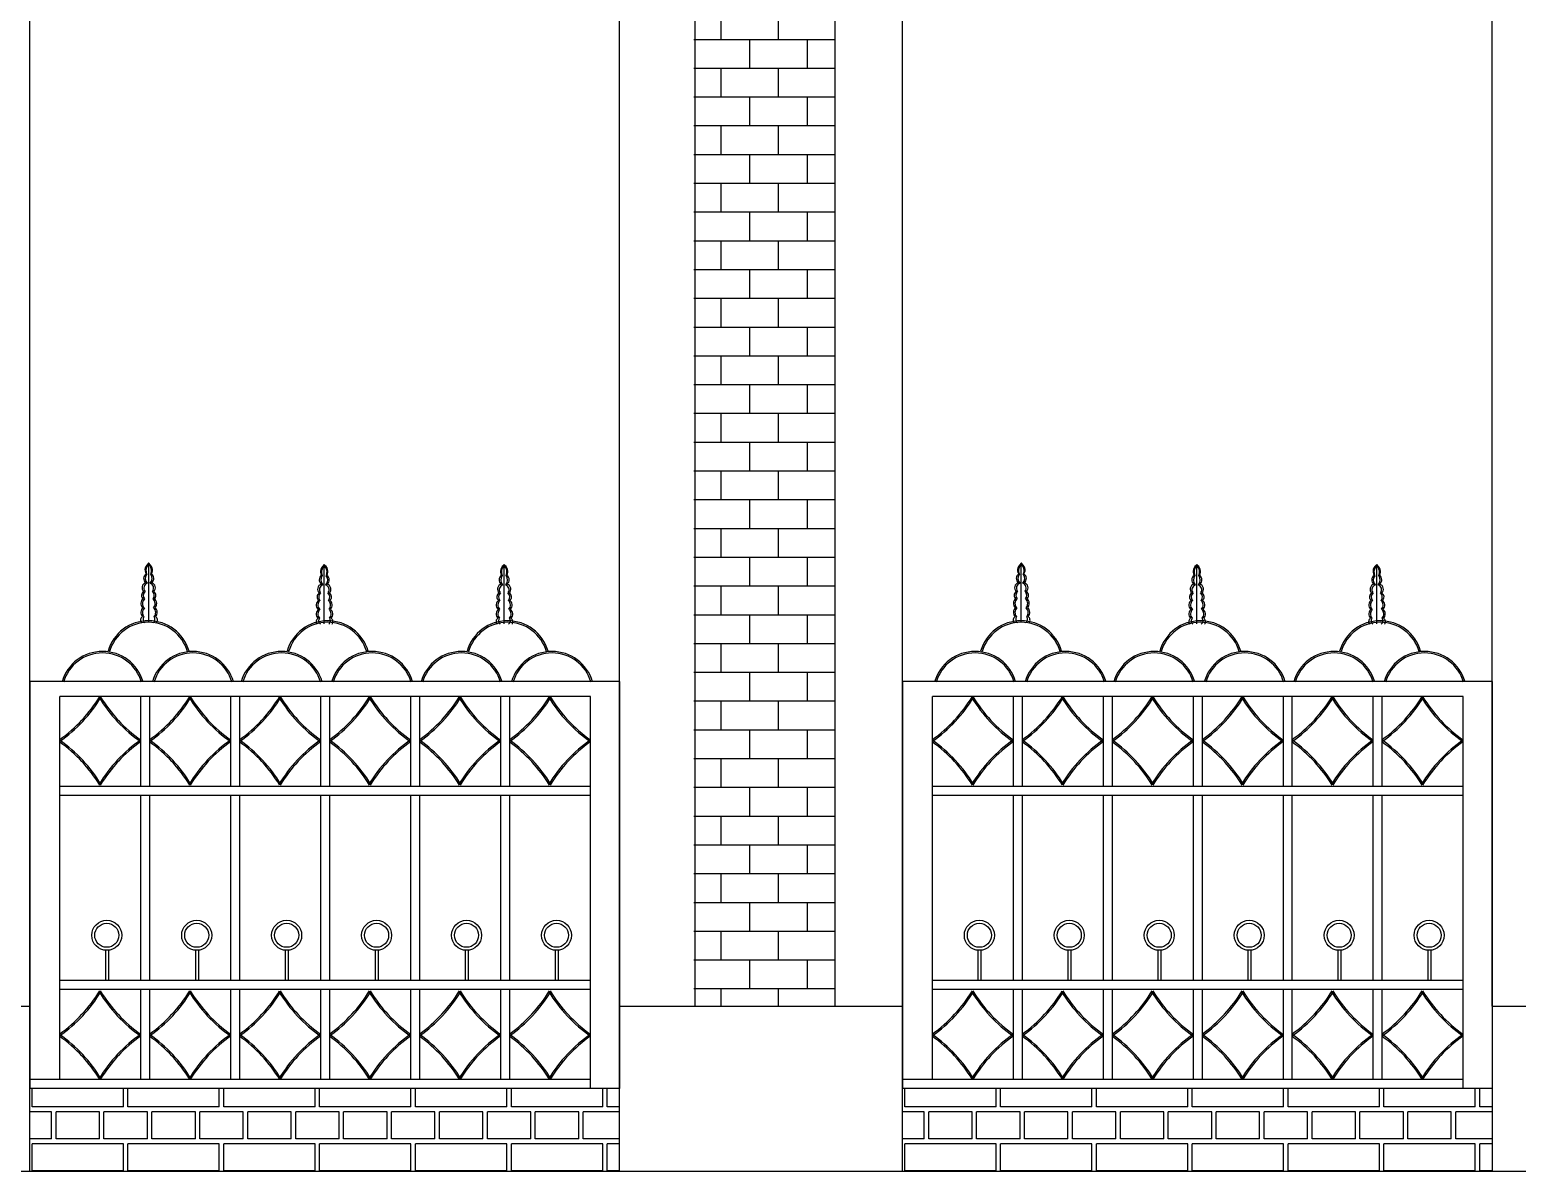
# Model space of a CAD drawing. Extents: x 3796 to 53512, y 4092 to 20812.
# Drawn here: x 33180 to 39487, y 9162 to 14000 of the extents above; entities that cross this region are included whole.
import ezdxf

# ---------------------------------------------------------------- set-up
doc = ezdxf.new("R2010")
doc.units = 0
doc.layers.get('0').update_dxf_attribs({"linetype": 'CONTINUOUS'})
doc.layers.add('LAYER1', color=3, linetype='CONTINUOUS')
doc.layers.add('LAYER2', color=4, linetype='CONTINUOUS')

msp = doc.modelspace()

# ---------------------------------------------------------------- hatches: boundary and pattern name
h = msp.add_hatch()
h.set_pattern_fill('AR-B816', color=256, scale=0.6, style=0)
h.set_pattern_definition([(180, (31966.3, 5912.28), (0, 121.92), []), (90, (31966.3, 5912.28), (121.92, 121.92), [121.92, -121.92])])
h.paths.add_polyline_path([(35995.6, 16946), (36595.6, 16946), (36595.6, 9861.9), (35995.6, 9861.9)])
h.paths.add_polyline_path([(36095.6, 15574.8), (36095.6, 14100.2), (36495.6, 14100.2), (36495.6, 15574.8)], flags=16)
h.paths.add_polyline_path([(36145.6, 15324.8), (36145.6, 14350.2), (36445.6, 14350.2), (36445.6, 15324.8)], flags=0)
h.paths.add_polyline_path([(36145.6, 15144.8), (36145.6, 15324.8), (36445.6, 15324.8), (36445.6, 15144.8)], flags=0)
h.paths.add_polyline_path([(36445.6, 14530.2), (36145.6, 14530.2), (36145.6, 15144.8), (36445.6, 15144.8)], flags=0)
h.paths.add_polyline_path([(36145.6, 14350.2), (36145.6, 14530.2), (36445.6, 14530.2), (36445.6, 14350.2)], flags=0)
h = msp.add_hatch()
h.set_pattern_fill('AR-BRELM', color=9, scale=2, style=0)
h.set_pattern_definition([(180, (31951.72, 5912.28), (0, 270.968), [387.35, -19.05]), (180, (31951.72, 6026.58), (0, 270.968), [387.35, -19.05]), (180, (31850.12, 6047.76), (0, 270.968), [184.15, -19.05]), (180, (31850.12, 6162.06), (0, 270.968), [184.15, -19.05]), (90, (31951.72, 5912.28), (406.4, 2e-14), [114.3, -156.667]), (90, (31970.77, 5912.28), (406.4, 2e-14), [114.3, -156.667]), (90, (31850.12, 6047.76), (203.2, 1e-14), [114.3, -156.667]), (90, (31869.17, 6047.76), (203.2, 1e-14), [114.3, -156.667])])
h.paths.add_polyline_path([(35681, 9511.9), (35681, 9161.9), (33182, 9161.9), (33182, 9511.9)])
h = msp.add_hatch()
h.set_pattern_fill('AR-BRELM', color=9, scale=2, style=0)
h.set_pattern_definition([(180, (35651.72, 5912.28), (0, 270.968), [387.35, -19.05]), (180, (35651.72, 6026.58), (0, 270.968), [387.35, -19.05]), (180, (35550.12, 6047.76), (0, 270.968), [184.15, -19.05]), (180, (35550.12, 6162.06), (0, 270.968), [184.15, -19.05]), (90, (35651.72, 5912.28), (406.4, 2e-14), [114.3, -156.667]), (90, (35670.77, 5912.28), (406.4, 2e-14), [114.3, -156.667]), (90, (35550.12, 6047.76), (203.2, 1e-14), [114.3, -156.667]), (90, (35569.17, 6047.76), (203.2, 1e-14), [114.3, -156.667])])
h.paths.add_polyline_path([(39381, 9511.9), (39381, 9161.9), (36882, 9161.9), (36882, 9511.9)])

# ---------------------------------------------------------------- linework, layer by layer
at = {"color": 3}
for p, q in [((33181, 11237.4), (33181, 9511.9)), ((35681, 11237.4), (33181, 11237.4)), ((35681, 11237.4), (35681, 9511.9)), ((36881, 11237.4), (36881, 9511.9)), ((39381, 11237.4), (36881, 11237.4)), ((39381, 11237.4), (39381, 9511.9)), ((33308, 9550), (33308, 11173.8)), ((35558.4, 11173.8), (33308, 11173.8)), ((33651.3, 10792.4), (33651.3, 11173.8)), ((33689.4, 10792.4), (33689.4, 11173.8)), ((34032.7, 10792.4), (34032.7, 11173.8)), ((34070.9, 10792.4), (34070.9, 11173.8)), ((34414.2, 10792.4), (34414.2, 11173.8)), ((34452.3, 10792.4), (34452.3, 11173.8)), ((34795.6, 10792.4), (34795.6, 11173.8)), ((34833.7, 10792.4), (34833.7, 11173.8)), ((35177, 10792.4), (35177, 11173.8)), ((35215.2, 10792.4), (35215.2, 11173.8)), ((35558.4, 9511.9), (35558.4, 11173.8)), ((37008, 9550), (37008, 11173.8)), ((39258.4, 11173.8), (37008, 11173.8)), ((37351.3, 10792.4), (37351.3, 11173.8)), ((37389.4, 10792.4), (37389.4, 11173.8)), ((37732.7, 10792.4), (37732.7, 11173.8)), ((37770.9, 10792.4), (37770.9, 11173.8)), ((38114.2, 10792.4), (38114.2, 11173.8)), ((38152.3, 10792.4), (38152.3, 11173.8)), ((38495.6, 10792.4), (38495.6, 11173.8)), ((38533.7, 10792.4), (38533.7, 11173.8)), ((38877, 10792.4), (38877, 11173.8)), ((38915.2, 10792.4), (38915.2, 11173.8)), ((39258.4, 9511.9), (39258.4, 11173.8)), ((35558.4, 10792.4), (33308, 10792.4)), ((39258.4, 10792.4), (37008, 10792.4)), ((35558.4, 10754.3), (33308, 10754.3)), ((33651.3, 9969.6), (33651.3, 10754.3)), ((33689.4, 9969.6), (33689.4, 10754.3)), ((34032.7, 9969.6), (34032.7, 10754.3)), ((34070.9, 9969.6), (34070.9, 10754.3)), ((34414.2, 9969.6), (34414.2, 10754.3)), ((34452.3, 9969.6), (34452.3, 10754.3)), ((34795.6, 9969.6), (34795.6, 10754.3)), ((34833.7, 9969.6), (34833.7, 10754.3)), ((35177, 9969.6), (35177, 10754.3)), ((35215.2, 9969.6), (35215.2, 10754.3)), ((39258.4, 10754.3), (37008, 10754.3)), ((37351.3, 9969.6), (37351.3, 10754.3)), ((37389.4, 9969.6), (37389.4, 10754.3)), ((37732.7, 9969.6), (37732.7, 10754.3)), ((37770.9, 9969.6), (37770.9, 10754.3)), ((38114.2, 9969.6), (38114.2, 10754.3)), ((38152.3, 9969.6), (38152.3, 10754.3)), ((38495.6, 9969.6), (38495.6, 10754.3)), ((38533.7, 9969.6), (38533.7, 10754.3)), ((38877, 9969.6), (38877, 10754.3)), ((38915.2, 9969.6), (38915.2, 10754.3)), ((35558.4, 9969.6), (33308, 9969.6)), ((39258.4, 9969.6), (37008, 9969.6)), ((35558.4, 9931.5), (33308, 9931.5)), ((33651.3, 9550), (33651.3, 9931.5)), ((33689.4, 9550), (33689.4, 9931.5)), ((34032.7, 9550), (34032.7, 9931.5)), ((34070.9, 9550), (34070.9, 9931.5)), ((34414.2, 9550), (34414.2, 9931.5)), ((34452.3, 9550), (34452.3, 9931.5)), ((34795.6, 9550), (34795.6, 9931.5)), ((34833.7, 9550), (34833.7, 9931.5)), ((35177, 9550), (35177, 9931.5)), ((35215.2, 9550), (35215.2, 9931.5)), ((39258.4, 9931.5), (37008, 9931.5)), ((37351.3, 9550), (37351.3, 9931.5)), ((37389.4, 9550), (37389.4, 9931.5)), ((37732.7, 9550), (37732.7, 9931.5)), ((37770.9, 9550), (37770.9, 9931.5)), ((38114.2, 9550), (38114.2, 9931.5)), ((38152.3, 9550), (38152.3, 9931.5)), ((38495.6, 9550), (38495.6, 9931.5)), ((38533.7, 9550), (38533.7, 9931.5)), ((38877, 9550), (38877, 9931.5)), ((38915.2, 9550), (38915.2, 9931.5)), ((35558.4, 9550), (33181, 9550)), ((39258.4, 9550), (36881, 9550))]:
    msp.add_line(p, q, dxfattribs=at)
at = {"color": 2}
for p, q in [((35681, 9511.9), (33181, 9511.9)), ((39381, 9511.9), (36881, 9511.9))]:
    msp.add_line(p, q, dxfattribs=at)
at = {"color": 6}
msp.add_line((4370.7, 9161.9), (53143.3, 9161.9), dxfattribs=at)
at = {"layer": 'LAYER1'}
for p, q in [((33181, 9861.9), (33181, 17696)), ((35681, 9861.9), (35681, 17696)), ((36881, 9861.9), (36881, 17696)), ((39381, 9861.9), (39381, 17696)), ((31981, 9861.9), (33181, 9861.9)), ((33181, 9161.9), (33181, 9861.9)), ((35681, 9861.9), (36881, 9861.9)), ((35681, 9161.9), (35681, 9861.9)), ((36881, 9161.9), (36881, 9861.9)), ((39382.4, 9161.9), (39382.4, 9861.9)), ((39382.4, 9861.9), (40581.9, 9861.9)), ((35681, 9161.9), (36881, 9161.9)), ((39382.4, 9161.9), (40581.9, 9161.9))]:
    msp.add_line(p, q, dxfattribs=at)
at = {"layer": 'LAYER1', "color": 4}
for p, q in [((36001.8, 9861.9), (36001.8, 17696)), ((36595.6, 9861.9), (36595.6, 17696))]:
    msp.add_line(p, q, dxfattribs=at)
at = {"layer": 'LAYER2', "color": 9, "linetype": 'BYBLOCK'}
for p, q in [((33684.5, 11488.4), (33684.5, 11734.9)), ((37384.5, 11488.4), (37384.5, 11734.9)), ((34428.7, 11482), (34428.7, 11728.5)), ((35191.5, 11482), (35191.5, 11728.5)), ((38128.7, 11482), (38128.7, 11728.5)), ((38891.5, 11482), (38891.5, 11728.5)), ((33500.8, 10098.3), (33500.8, 9970.2)), ((33513.6, 10098.3), (33513.6, 9970.2)), ((33882.3, 10098.3), (33882.3, 9970.2)), ((33895, 10098.3), (33895, 9970.2)), ((34263.7, 10098.3), (34263.7, 9970.2)), ((34276.4, 10098.3), (34276.4, 9970.2)), ((34645.1, 10098.3), (34645.1, 9970.2)), ((34657.8, 10098.3), (34657.8, 9970.2)), ((35026.6, 10098.3), (35026.6, 9970.2)), ((35039.3, 10098.3), (35039.3, 9970.2)), ((35408, 10098.3), (35408, 9970.2)), ((35420.7, 10098.3), (35420.7, 9970.2)), ((37200.8, 10098.3), (37200.8, 9970.2)), ((37213.6, 10098.3), (37213.6, 9970.2)), ((37582.3, 10098.3), (37582.3, 9970.2)), ((37595, 10098.3), (37595, 9970.2)), ((37963.7, 10098.3), (37963.7, 9970.2)), ((37976.4, 10098.3), (37976.4, 9970.2)), ((38345.1, 10098.3), (38345.1, 9970.2)), ((38357.8, 10098.3), (38357.8, 9970.2)), ((38726.6, 10098.3), (38726.6, 9970.2)), ((38739.3, 10098.3), (38739.3, 9970.2)), ((39108, 10098.3), (39108, 9970.2)), ((39120.7, 10098.3), (39120.7, 9970.2))]:
    msp.add_line(p, q, dxfattribs=at)
for centre, radius in [((33506.6, 10161.8), 63.6), ((33888, 10161.8), 63.6), ((34269.5, 10161.8), 63.6), ((34650.9, 10161.8), 63.6), ((35032.3, 10161.8), 63.6), ((35413.7, 10161.8), 63.6), ((37206.6, 10161.8), 63.6), ((37588, 10161.8), 63.6), ((37969.5, 10161.8), 63.6), ((38350.9, 10161.8), 63.6), ((38732.3, 10161.8), 63.6), ((39113.7, 10161.8), 63.6), ((33506.6, 10161.8), 50.9), ((33888, 10161.8), 50.9), ((34269.5, 10161.8), 50.9), ((34650.9, 10161.8), 50.9), ((35032.3, 10161.8), 50.9), ((35413.7, 10161.8), 50.9), ((37206.6, 10161.8), 50.9), ((37588, 10161.8), 50.9), ((37969.5, 10161.8), 50.9), ((38350.9, 10161.8), 50.9), ((38732.3, 10161.8), 50.9), ((39113.7, 10161.8), 50.9)]:
    msp.add_circle(centre, radius, dxfattribs=at)
for centre, radius, start, end in [((33700, 11710), 31.3, 114.33289, 211.73114), ((33708.4, 11708), 35.5, 131.49641, 205.2128), ((33669.2, 11710), 31.3, 328.26886, 65.66711), ((33660.9, 11708), 35.5, 334.7872, 48.50359), ((34444.3, 11703.7), 31.3, 114.33289, 211.73114), ((34413.4, 11703.7), 31.3, 328.26886, 65.66711), ((35207.1, 11703.7), 31.3, 114.33289, 211.73114), ((35176.3, 11703.7), 31.3, 328.26886, 65.66711), ((37400, 11710), 31.3, 114.33289, 211.73114), ((37408.4, 11708), 35.5, 131.49641, 205.2128), ((37369.2, 11710), 31.3, 328.26886, 65.66711), ((37360.9, 11708), 35.5, 334.7872, 48.50359), ((38144.3, 11703.7), 31.3, 114.33289, 211.73114), ((38113.4, 11703.7), 31.3, 328.26886, 65.66711), ((38907.1, 11703.7), 31.3, 114.33289, 211.73114), ((38876.3, 11703.7), 31.3, 328.26886, 65.66711), ((33685.5, 11674.7), 22.4, 122.65516, 233.97324), ((33700.2, 11674), 30.1, 142.70706, 222.75119), ((33669.1, 11674), 30.1, 317.24881, 37.29294), ((33683.7, 11674.7), 22.4, 306.02676, 57.34484), ((34429.7, 11668.3), 22.4, 122.65516, 233.97324), ((34444.4, 11667.7), 30.1, 142.70706, 222.75119), ((34452.6, 11701.6), 35.5, 131.49641, 205.2128), ((34405.1, 11701.6), 35.5, 334.7872, 48.50359), ((34413.3, 11667.7), 30.1, 317.24881, 37.29294), ((34428, 11668.3), 22.4, 306.02676, 57.34484), ((35192.6, 11668.3), 22.4, 122.65516, 233.97324), ((35207.2, 11667.7), 30.1, 142.70706, 222.75119), ((35215.4, 11701.6), 35.5, 131.49641, 205.2128), ((35168, 11701.6), 35.5, 334.7872, 48.50359), ((35176.1, 11667.7), 30.1, 317.24881, 37.29294), ((35190.8, 11668.3), 22.4, 306.02676, 57.34484), ((37385.5, 11674.7), 22.4, 122.65516, 233.97324), ((37400.2, 11674), 30.1, 142.70706, 222.75119), ((37369.1, 11674), 30.1, 317.24881, 37.29294), ((37383.7, 11674.7), 22.4, 306.02676, 57.34484), ((38129.7, 11668.3), 22.4, 122.65516, 233.97324), ((38144.4, 11667.7), 30.1, 142.70706, 222.75119), ((38152.6, 11701.6), 35.5, 131.49641, 205.2128), ((38105.1, 11701.6), 35.5, 334.7872, 48.50359), ((38113.3, 11667.7), 30.1, 317.24881, 37.29294), ((38128, 11668.3), 22.4, 306.02676, 57.34484), ((38892.6, 11668.3), 22.4, 122.65516, 233.97324), ((38907.2, 11667.7), 30.1, 142.70706, 222.75119), ((38915.4, 11701.6), 35.5, 131.49641, 205.2128), ((38868, 11701.6), 35.5, 334.7872, 48.50359), ((38876.1, 11667.7), 30.1, 317.24881, 37.29294), ((38890.8, 11668.3), 22.4, 306.02676, 57.34484), ((33671.8, 11602.5), 17.9, 117.19569, 234.62766), ((33678.7, 11635), 22.5, 106.61569, 227.6078), ((33684.9, 11602.3), 23.7, 132.32729, 219.0316), ((33684.9, 11632.7), 21.2, 107.10027, 215.34684), ((33668, 11620.7), 0.376, 215.34684, 324.65316), ((33684.3, 11632.7), 21.2, 324.65316, 72.89973), ((33690.5, 11635), 22.5, 312.3922, 73.38431), ((33684.4, 11602.3), 23.7, 320.9684, 47.67271), ((33701.3, 11620.7), 0.376, 215.34684, 324.65316), ((33697.5, 11602.5), 17.9, 305.37234, 62.80431), ((34416, 11596.1), 17.9, 117.19569, 234.62766), ((34423, 11628.6), 22.5, 106.61569, 227.6078), ((34429.1, 11596), 23.7, 132.32729, 219.0316), ((34429.2, 11626.4), 21.2, 107.10027, 215.34684), ((34412.2, 11614.4), 0.376, 215.34684, 324.65316), ((34428.5, 11626.4), 21.2, 324.65316, 72.89973), ((34434.8, 11628.6), 22.5, 312.3922, 73.38431), ((34428.6, 11596), 23.7, 320.9684, 47.67271), ((34445.5, 11614.4), 0.376, 215.34684, 324.65316), ((34441.7, 11596.1), 17.9, 305.37234, 62.80431), ((35178.8, 11596.1), 17.9, 117.19569, 234.62766), ((35185.8, 11628.6), 22.5, 106.61569, 227.6078), ((35191.9, 11596), 23.7, 132.32729, 219.0316), ((35192, 11626.4), 21.2, 107.10027, 215.34684), ((35175, 11614.4), 0.376, 215.34684, 324.65316), ((35191.4, 11626.4), 21.2, 324.65316, 72.89973), ((35197.6, 11628.6), 22.5, 312.3922, 73.38431), ((35191.5, 11596), 23.7, 320.9684, 47.67271), ((35208.4, 11614.4), 0.376, 215.34684, 324.65316), ((35204.6, 11596.1), 17.9, 305.37234, 62.80431), ((37371.8, 11602.5), 17.9, 117.19569, 234.62766), ((37378.7, 11635), 22.5, 106.61569, 227.6078), ((37384.9, 11602.3), 23.7, 132.32729, 219.0316), ((37384.9, 11632.7), 21.2, 107.10027, 215.34684), ((37368, 11620.7), 0.376, 215.34684, 324.65316), ((37384.3, 11632.7), 21.2, 324.65316, 72.89973), ((37390.5, 11635), 22.5, 312.3922, 73.38431), ((37384.4, 11602.3), 23.7, 320.9684, 47.67271), ((37401.3, 11620.7), 0.376, 215.34684, 324.65316), ((37397.5, 11602.5), 17.9, 305.37234, 62.80431), ((38116, 11596.1), 17.9, 117.19569, 234.62766), ((38123, 11628.6), 22.5, 106.61569, 227.6078), ((38129.1, 11596), 23.7, 132.32729, 219.0316), ((38129.2, 11626.4), 21.2, 107.10027, 215.34684), ((38112.2, 11614.4), 0.376, 215.34684, 324.65316), ((38128.5, 11626.4), 21.2, 324.65316, 72.89973), ((38134.8, 11628.6), 22.5, 312.3922, 73.38431), ((38128.6, 11596), 23.7, 320.9684, 47.67271), ((38145.5, 11614.4), 0.376, 215.34684, 324.65316), ((38141.7, 11596.1), 17.9, 305.37234, 62.80431), ((38878.8, 11596.1), 17.9, 117.19569, 234.62766), ((38885.8, 11628.6), 22.5, 106.61569, 227.6078), ((38891.9, 11596), 23.7, 132.32729, 219.0316), ((38892, 11626.4), 21.2, 107.10027, 215.34684), ((38875, 11614.4), 0.376, 215.34684, 324.65316), ((38891.4, 11626.4), 21.2, 324.65316, 72.89973), ((38897.6, 11628.6), 22.5, 312.3922, 73.38431), ((38891.5, 11596), 23.7, 320.9684, 47.67271), ((38908.4, 11614.4), 0.376, 215.34684, 324.65316), ((38904.6, 11596.1), 17.9, 305.37234, 62.80431), ((33675.1, 11567.9), 24.3, 124.39892, 225.63082), ((33675.1, 11529.8), 24.3, 124.39892, 225.63082), ((33683.4, 11567.5), 25.7, 129.41559, 223.07336), ((33683.4, 11529.4), 25.7, 129.41559, 223.07336), ((33685.9, 11567.5), 25.7, 316.92664, 50.58441), ((33688.5, 11529.4), 25.7, 316.92664, 50.58441), ((33694.1, 11567.9), 24.3, 314.36918, 55.60108), ((33696.7, 11529.8), 24.3, 314.36918, 55.60108), ((34419.3, 11561.5), 24.3, 124.39892, 225.63082), ((34419.3, 11523.4), 24.3, 124.39892, 225.63082), ((34427.6, 11561.2), 25.7, 129.41559, 223.07336), ((34427.6, 11523.1), 25.7, 129.41559, 223.07336), ((34430.1, 11561.2), 25.7, 316.92664, 50.58441), ((34432.7, 11523.1), 25.7, 316.92664, 50.58441), ((34438.4, 11561.5), 24.3, 314.36918, 55.60108), ((34441, 11523.4), 24.3, 314.36918, 55.60108), ((35182.2, 11561.5), 24.3, 124.39892, 225.63082), ((35182.2, 11523.4), 24.3, 124.39892, 225.63082), ((35190.4, 11561.2), 25.7, 129.41559, 223.07336), ((35190.4, 11523.1), 25.7, 129.41559, 223.07336), ((35193, 11561.2), 25.7, 316.92664, 50.58441), ((35195.6, 11523.1), 25.7, 316.92664, 50.58441), ((35201.2, 11561.5), 24.3, 314.36918, 55.60108), ((35203.8, 11523.4), 24.3, 314.36918, 55.60108), ((37375.1, 11567.9), 24.3, 124.39892, 225.63082), ((37375.1, 11529.8), 24.3, 124.39892, 225.63082), ((37383.4, 11567.5), 25.7, 129.41559, 223.07336), ((37383.4, 11529.4), 25.7, 129.41559, 223.07336), ((37385.9, 11567.5), 25.7, 316.92664, 50.58441), ((37388.5, 11529.4), 25.7, 316.92664, 50.58441), ((37394.1, 11567.9), 24.3, 314.36918, 55.60108), ((37396.7, 11529.8), 24.3, 314.36918, 55.60108), ((38119.3, 11561.5), 24.3, 124.39892, 225.63082), ((38119.3, 11523.4), 24.3, 124.39892, 225.63082), ((38127.6, 11561.2), 25.7, 129.41559, 223.07336), ((38127.6, 11523.1), 25.7, 129.41559, 223.07336), ((38130.1, 11561.2), 25.7, 316.92664, 50.58441), ((38132.7, 11523.1), 25.7, 316.92664, 50.58441), ((38138.4, 11561.5), 24.3, 314.36918, 55.60108), ((38141, 11523.4), 24.3, 314.36918, 55.60108), ((38882.2, 11561.5), 24.3, 124.39892, 225.63082), ((38882.2, 11523.4), 24.3, 124.39892, 225.63082), ((38890.4, 11561.2), 25.7, 129.41559, 223.07336), ((38890.4, 11523.1), 25.7, 129.41559, 223.07336), ((38893, 11561.2), 25.7, 316.92664, 50.58441), ((38895.6, 11523.1), 25.7, 316.92664, 50.58441), ((38901.2, 11561.5), 24.3, 314.36918, 55.60108), ((38903.8, 11523.4), 24.3, 314.36918, 55.60108), ((33683.8, 11315.9), 178.9, 16.34318, 163.65682), ((33683.8, 11315.9), 172.5, 16.34318, 163.65682), ((33668.2, 11497.6), 18, 123.95561, 218.31885), ((33677.4, 11501.1), 16.6, 139.93267, 236.46448), ((33694.4, 11501.1), 16.6, 303.53552, 40.06733), ((33703.5, 11497.6), 18, 321.68115, 56.04439), ((34443.3, 11315.9), 178.9, 16.34318, 163.65682), ((34443.3, 11315.9), 172.5, 16.34318, 163.65682), ((34412.5, 11491.2), 18, 123.95561, 218.31885), ((34421.6, 11494.8), 16.6, 139.93267, 236.46448), ((34438.6, 11494.8), 16.6, 303.53552, 40.06733), ((34447.8, 11491.2), 18, 321.68115, 56.04439), ((35206.1, 11315.9), 178.9, 16.34318, 163.65682), ((35206.1, 11315.9), 172.5, 16.34318, 163.65682), ((35175.3, 11491.2), 18, 123.95561, 218.31885), ((35184.5, 11494.8), 16.6, 139.93267, 236.46448), ((35201.5, 11494.8), 16.6, 303.53552, 40.06733), ((35210.6, 11491.2), 18, 321.68115, 56.04439), ((37383.8, 11315.9), 178.9, 16.34318, 163.65682), ((37383.8, 11315.9), 172.5, 16.34318, 163.65682), ((37368.2, 11497.6), 18, 123.95561, 218.31885), ((37377.4, 11501.1), 16.6, 139.93267, 236.46448), ((37394.4, 11501.1), 16.6, 303.53552, 40.06733), ((37403.5, 11497.6), 18, 321.68115, 56.04439), ((38143.3, 11315.9), 178.9, 16.34318, 163.65682), ((38143.3, 11315.9), 172.5, 16.34318, 163.65682), ((38112.5, 11491.2), 18, 123.95561, 218.31885), ((38121.6, 11494.8), 16.6, 139.93267, 236.46448), ((38138.6, 11494.8), 16.6, 303.53552, 40.06733), ((38147.8, 11491.2), 18, 321.68115, 56.04439), ((38906.1, 11315.9), 178.9, 16.34318, 163.65682), ((38906.1, 11315.9), 172.5, 16.34318, 163.65682), ((38875.3, 11491.2), 18, 123.95561, 218.31885), ((38884.5, 11494.8), 16.6, 139.93267, 236.46448), ((38901.5, 11494.8), 16.6, 303.53552, 40.06733), ((38910.6, 11491.2), 18, 321.68115, 56.04439), ((33488.8, 11186), 178.9, 16.34318, 163.65682), ((33488.8, 11186), 172.5, 16.34318, 163.65682), ((33872.3, 11186), 178.9, 16.34318, 163.65682), ((33872.3, 11186), 172.5, 16.34318, 163.65682), ((34248.3, 11186), 178.9, 16.34318, 163.65682), ((34248.3, 11186), 172.5, 16.34318, 163.65682), ((34631.8, 11186), 178.9, 16.34318, 163.65682), ((34631.8, 11186), 172.5, 16.34318, 163.65682), ((35011.2, 11186), 178.9, 16.34318, 163.65682), ((35011.2, 11186), 172.5, 16.34318, 163.65682), ((35394.6, 11186), 178.9, 16.34318, 163.65682), ((35394.6, 11186), 172.5, 16.34318, 163.65682), ((37188.8, 11186), 178.9, 16.34318, 163.65682), ((37188.8, 11186), 172.5, 16.34318, 163.65682), ((37572.3, 11186), 178.9, 16.34318, 163.65682), ((37572.3, 11186), 172.5, 16.34318, 163.65682), ((37948.3, 11186), 178.9, 16.34318, 163.65682), ((37948.3, 11186), 172.5, 16.34318, 163.65682), ((38331.8, 11186), 178.9, 16.34318, 163.65682), ((38331.8, 11186), 172.5, 16.34318, 163.65682), ((38711.2, 11186), 178.9, 16.34318, 163.65682), ((38711.2, 11186), 172.5, 16.34318, 163.65682), ((39094.6, 11186), 178.9, 16.34318, 163.65682), ((39094.6, 11186), 172.5, 16.34318, 163.65682), ((32942, 11500.5), 626.8, 305.72674, 328.58237), ((32942, 11500.5), 633.1, 305.314, 328.58237), ((34014.1, 11500.5), 633.1, 211.41763, 235.03485), ((34014.1, 11500.5), 626.8, 211.41763, 234.62745), ((33323.5, 11500.5), 626.8, 305.72674, 328.58237), ((33323.5, 11500.5), 633.1, 305.314, 328.58237), ((34395.6, 11500.5), 633.1, 211.41763, 235.03485), ((34395.6, 11500.5), 626.8, 211.41763, 234.62745), ((33704.9, 11500.5), 626.8, 305.72674, 328.58237), ((33704.9, 11500.5), 633.1, 305.314, 328.58237), ((34777, 11500.5), 633.1, 211.41763, 235.03485), ((34777, 11500.5), 626.8, 211.41763, 234.62745), ((34086.3, 11500.5), 626.8, 305.72674, 328.58237), ((34086.3, 11500.5), 633.1, 305.314, 328.58237), ((35158.4, 11500.5), 633.1, 211.41763, 235.03485), ((35158.4, 11500.5), 626.8, 211.41763, 234.62745), ((34467.7, 11500.5), 626.8, 305.72674, 328.58237), ((34467.7, 11500.5), 633.1, 305.314, 328.58237), ((35539.8, 11500.5), 633.1, 211.41763, 235.03485), ((35539.8, 11500.5), 626.8, 211.41763, 234.62745), ((34849.2, 11500.5), 626.8, 305.72674, 328.58237), ((34849.2, 11500.5), 633.1, 305.314, 328.58237), ((35921.3, 11500.5), 633.1, 211.41763, 235.03485), ((35921.3, 11500.5), 626.8, 211.41763, 234.62745), ((36642, 11500.5), 626.8, 305.72674, 328.58237), ((36642, 11500.5), 633.1, 305.314, 328.58237), ((37714.1, 11500.5), 633.1, 211.41763, 235.03485), ((37714.1, 11500.5), 626.8, 211.41763, 234.62745), ((37023.5, 11500.5), 626.8, 305.72674, 328.58237), ((37023.5, 11500.5), 633.1, 305.314, 328.58237), ((38095.6, 11500.5), 633.1, 211.41763, 235.03485), ((38095.6, 11500.5), 626.8, 211.41763, 234.62745), ((37404.9, 11500.5), 626.8, 305.72674, 328.58237), ((37404.9, 11500.5), 633.1, 305.314, 328.58237), ((38477, 11500.5), 633.1, 211.41763, 235.03485), ((38477, 11500.5), 626.8, 211.41763, 234.62745), ((37786.3, 11500.5), 626.8, 305.72674, 328.58237), ((37786.3, 11500.5), 633.1, 305.314, 328.58237), ((38858.4, 11500.5), 633.1, 211.41763, 235.03485), ((38858.4, 11500.5), 626.8, 211.41763, 234.62745), ((38167.7, 11500.5), 626.8, 305.72674, 328.58237), ((38167.7, 11500.5), 633.1, 305.314, 328.58237), ((39239.8, 11500.5), 633.1, 211.41763, 235.03485), ((39239.8, 11500.5), 626.8, 211.41763, 234.62745), ((38549.2, 11500.5), 626.8, 305.72674, 328.58237), ((38549.2, 11500.5), 633.1, 305.314, 328.58237), ((39621.3, 11500.5), 633.1, 211.41763, 235.03485), ((39621.3, 11500.5), 626.8, 211.41763, 234.62745), ((32942, 10471.6), 633.1, 31.41763, 54.686), ((32942, 10471.6), 626.8, 31.41763, 54.27326), ((34014.1, 10471.6), 633.1, 124.96515, 148.58237), ((34014.1, 10471.6), 626.8, 125.37255, 148.58237), ((33323.5, 10471.6), 633.1, 31.41763, 54.686), ((33323.5, 10471.6), 626.8, 31.41763, 54.27326), ((34395.6, 10471.6), 633.1, 124.96515, 148.58237), ((34395.6, 10471.6), 626.8, 125.37255, 148.58237), ((33704.9, 10471.6), 633.1, 31.41763, 54.686), ((33704.9, 10471.6), 626.8, 31.41763, 54.27326), ((34777, 10471.6), 633.1, 124.96515, 148.58237), ((34777, 10471.6), 626.8, 125.37255, 148.58237), ((34086.3, 10471.6), 633.1, 31.41763, 54.686), ((34086.3, 10471.6), 626.8, 31.41763, 54.27326), ((35158.4, 10471.6), 633.1, 124.96515, 148.58237), ((35158.4, 10471.6), 626.8, 125.37255, 148.58237), ((34467.7, 10471.6), 633.1, 31.41763, 54.686), ((34467.7, 10471.6), 626.8, 31.41763, 54.27326), ((35539.8, 10471.6), 633.1, 124.96515, 148.58237), ((35539.8, 10471.6), 626.8, 125.37255, 148.58237), ((34849.2, 10471.6), 633.1, 31.41763, 54.686), ((34849.2, 10471.6), 626.8, 31.41763, 54.27326), ((35921.3, 10471.6), 633.1, 124.96515, 148.58237), ((35921.3, 10471.6), 626.8, 125.37255, 148.58237), ((36642, 10471.6), 633.1, 31.41763, 54.686), ((36642, 10471.6), 626.8, 31.41763, 54.27326), ((37714.1, 10471.6), 633.1, 124.96515, 148.58237), ((37714.1, 10471.6), 626.8, 125.37255, 148.58237), ((37023.5, 10471.6), 633.1, 31.41763, 54.686), ((37023.5, 10471.6), 626.8, 31.41763, 54.27326), ((38095.6, 10471.6), 633.1, 124.96515, 148.58237), ((38095.6, 10471.6), 626.8, 125.37255, 148.58237), ((37404.9, 10471.6), 633.1, 31.41763, 54.686), ((37404.9, 10471.6), 626.8, 31.41763, 54.27326), ((38477, 10471.6), 633.1, 124.96515, 148.58237), ((38477, 10471.6), 626.8, 125.37255, 148.58237), ((37786.3, 10471.6), 633.1, 31.41763, 54.686), ((37786.3, 10471.6), 626.8, 31.41763, 54.27326), ((38858.4, 10471.6), 633.1, 124.96515, 148.58237), ((38858.4, 10471.6), 626.8, 125.37255, 148.58237), ((38167.7, 10471.6), 633.1, 31.41763, 54.686), ((38167.7, 10471.6), 626.8, 31.41763, 54.27326), ((39239.8, 10471.6), 633.1, 124.96515, 148.58237), ((39239.8, 10471.6), 626.8, 125.37255, 148.58237), ((38549.2, 10471.6), 633.1, 31.41763, 54.686), ((38549.2, 10471.6), 626.8, 31.41763, 54.27326), ((39621.3, 10471.6), 633.1, 124.96515, 148.58237), ((39621.3, 10471.6), 626.8, 125.37255, 148.58237), ((32942, 10253.2), 626.8, 305.72674, 328.58237), ((32942, 10253.2), 633.1, 305.314, 328.58237), ((34014.1, 10253.2), 633.1, 211.41763, 235.03485), ((34014.1, 10253.2), 626.8, 211.41763, 234.62745), ((33323.5, 10253.2), 626.8, 305.72674, 328.58237), ((33323.5, 10253.2), 633.1, 305.314, 328.58237), ((34395.6, 10253.2), 633.1, 211.41763, 235.03485), ((34395.6, 10253.2), 626.8, 211.41763, 234.62745), ((33704.9, 10253.2), 626.8, 305.72674, 328.58237), ((33704.9, 10253.2), 633.1, 305.314, 328.58237), ((34777, 10253.2), 633.1, 211.41763, 235.03485), ((34777, 10253.2), 626.8, 211.41763, 234.62745), ((34086.3, 10253.2), 626.8, 305.72674, 328.58237), ((34086.3, 10253.2), 633.1, 305.314, 328.58237), ((35158.4, 10253.2), 633.1, 211.41763, 235.03485), ((35158.4, 10253.2), 626.8, 211.41763, 234.62745), ((34467.7, 10253.2), 626.8, 305.72674, 328.58237), ((34467.7, 10253.2), 633.1, 305.314, 328.58237), ((35539.8, 10253.2), 633.1, 211.41763, 235.03485), ((35539.8, 10253.2), 626.8, 211.41763, 234.62745), ((34849.2, 10253.2), 626.8, 305.72674, 328.58237), ((34849.2, 10253.2), 633.1, 305.314, 328.58237), ((35921.3, 10253.2), 633.1, 211.41763, 235.03485), ((35921.3, 10253.2), 626.8, 211.41763, 234.62745), ((36642, 10253.2), 626.8, 305.72674, 328.58237), ((36642, 10253.2), 633.1, 305.314, 328.58237), ((37714.1, 10253.2), 633.1, 211.41763, 235.03485), ((37714.1, 10253.2), 626.8, 211.41763, 234.62745), ((37023.5, 10253.2), 626.8, 305.72674, 328.58237), ((37023.5, 10253.2), 633.1, 305.314, 328.58237), ((38095.6, 10253.2), 633.1, 211.41763, 235.03485), ((38095.6, 10253.2), 626.8, 211.41763, 234.62745), ((37404.9, 10253.2), 626.8, 305.72674, 328.58237), ((37404.9, 10253.2), 633.1, 305.314, 328.58237), ((38477, 10253.2), 633.1, 211.41763, 235.03485), ((38477, 10253.2), 626.8, 211.41763, 234.62745), ((37786.3, 10253.2), 626.8, 305.72674, 328.58237), ((37786.3, 10253.2), 633.1, 305.314, 328.58237), ((38858.4, 10253.2), 633.1, 211.41763, 235.03485), ((38858.4, 10253.2), 626.8, 211.41763, 234.62745), ((38167.7, 10253.2), 626.8, 305.72674, 328.58237), ((38167.7, 10253.2), 633.1, 305.314, 328.58237), ((39239.8, 10253.2), 633.1, 211.41763, 235.03485), ((39239.8, 10253.2), 626.8, 211.41763, 234.62745), ((38549.2, 10253.2), 626.8, 305.72674, 328.58237), ((38549.2, 10253.2), 633.1, 305.314, 328.58237), ((39621.3, 10253.2), 633.1, 211.41763, 235.03485), ((39621.3, 10253.2), 626.8, 211.41763, 234.62745), ((32942, 9224.2), 633.1, 31.41763, 54.686), ((32942, 9224.2), 626.8, 31.41763, 54.27326), ((34014.1, 9224.2), 633.1, 124.96515, 148.58237), ((34014.1, 9224.2), 626.8, 125.37255, 148.58237), ((33323.5, 9224.2), 633.1, 31.41763, 54.686), ((33323.5, 9224.2), 626.8, 31.41763, 54.27326), ((34395.6, 9224.2), 633.1, 124.96515, 148.58237), ((34395.6, 9224.2), 626.8, 125.37255, 148.58237), ((33704.9, 9224.2), 633.1, 31.41763, 54.686), ((33704.9, 9224.2), 626.8, 31.41763, 54.27326), ((34777, 9224.2), 633.1, 124.96515, 148.58237), ((34777, 9224.2), 626.8, 125.37255, 148.58237), ((34086.3, 9224.2), 633.1, 31.41763, 54.686), ((34086.3, 9224.2), 626.8, 31.41763, 54.27326), ((35158.4, 9224.2), 633.1, 124.96515, 148.58237), ((35158.4, 9224.2), 626.8, 125.37255, 148.58237), ((34467.7, 9224.2), 633.1, 31.41763, 54.686), ((34467.7, 9224.2), 626.8, 31.41763, 54.27326), ((35539.8, 9224.2), 633.1, 124.96515, 148.58237), ((35539.8, 9224.2), 626.8, 125.37255, 148.58237), ((34849.2, 9224.2), 633.1, 31.41763, 54.686), ((34849.2, 9224.2), 626.8, 31.41763, 54.27326), ((35921.3, 9224.2), 633.1, 124.96515, 148.58237), ((35921.3, 9224.2), 626.8, 125.37255, 148.58237), ((36642, 9224.2), 633.1, 31.41763, 54.686), ((36642, 9224.2), 626.8, 31.41763, 54.27326), ((37714.1, 9224.2), 633.1, 124.96515, 148.58237), ((37714.1, 9224.2), 626.8, 125.37255, 148.58237), ((37023.5, 9224.2), 633.1, 31.41763, 54.686), ((37023.5, 9224.2), 626.8, 31.41763, 54.27326), ((38095.6, 9224.2), 633.1, 124.96515, 148.58237), ((38095.6, 9224.2), 626.8, 125.37255, 148.58237), ((37404.9, 9224.2), 633.1, 31.41763, 54.686), ((37404.9, 9224.2), 626.8, 31.41763, 54.27326), ((38477, 9224.2), 633.1, 124.96515, 148.58237), ((38477, 9224.2), 626.8, 125.37255, 148.58237), ((37786.3, 9224.2), 633.1, 31.41763, 54.686), ((37786.3, 9224.2), 626.8, 31.41763, 54.27326), ((38858.4, 9224.2), 633.1, 124.96515, 148.58237), ((38858.4, 9224.2), 626.8, 125.37255, 148.58237), ((38167.7, 9224.2), 633.1, 31.41763, 54.686), ((38167.7, 9224.2), 626.8, 31.41763, 54.27326), ((39239.8, 9224.2), 633.1, 124.96515, 148.58237), ((39239.8, 9224.2), 626.8, 125.37255, 148.58237), ((38549.2, 9224.2), 633.1, 31.41763, 54.686), ((38549.2, 9224.2), 626.8, 31.41763, 54.27326), ((39621.3, 9224.2), 633.1, 124.96515, 148.58237), ((39621.3, 9224.2), 626.8, 125.37255, 148.58237)]:
    msp.add_arc(centre, radius, start, end, dxfattribs=at)

doc.saveas('drawing.dxf')
